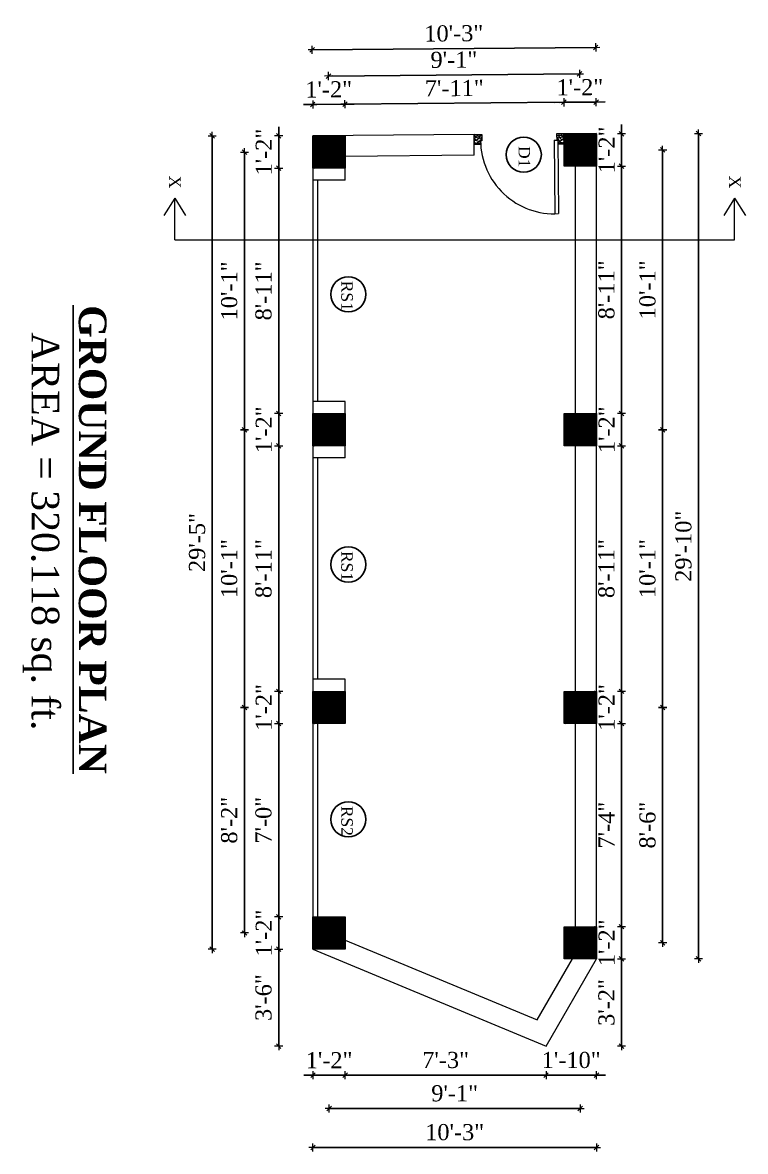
# Model space of a CAD drawing. Header units: inches. Extents: x 20273 to 45441, y -4696 to -1121.
# Drawn here: x 33703.5 to 34017.2, y -3832.4 to -3342.6 of the extents above; entities that cross this region are included whole.
import ezdxf

# ---------------------------------------------------------------- set-up
doc = ezdxf.new("R2010")
doc.units = ezdxf.units.IN
doc.header["$LTSCALE"] = 5
doc.header["$MEASUREMENT"] = 0
for name, color, linetype, lineweight in [('A-WALL', 7, 'Continuous', 9), ('Dimension', 7, 'Continuous', 18), ('DOOR', 62, 'Continuous', 0)]:
    doc.layers.add(name, color=color, linetype=linetype, lineweight=lineweight)
doc.layers.add('dim line', color=7, linetype='Continuous', lineweight=15, true_color=0xfab2b2)
doc.layers.add('TEXT', color=6, linetype='Continuous')
doc.layers.add('WALL', color=7, linetype='Continuous')
doc.styles.add('ordinary', font='times.ttf')
doc.dimstyles.new('Copy of 96', dxfattribs={"dimtxt": 7, "dimasz": 4, "dimexe": 0.5, "dimexo": 0.5, "dimgap": 3, "dimtad": 1, "dimdec": 1, "dimzin": 11, "dimdsep": 46, "dimlunit": 4, "dimtxsty": 'ordinary', "dimblk": 'OBLIQUE', "dimcen": 0.09, "dimse1": 1, "dimse2": 1, "dimclrt": 6, "dimazin": 0, "dimtfac": 1, "dimtdec": 1, "dimtix": 1, "dimtmove": 2, "dimatfit": 3, "dimldrblk": 'leader', "dimfxl": 0.5, "dimfxlon": 1, "dimtolj": 1, "dimtzin": 0, "dimarcsym": 0})
pattern_1 = [(315, (37617.17005, 22728.64998), (0.08838834765, 0.08838834765), [])]

# ---------------------------------------------------------------- blocks, each defined once
blk = doc.blocks.new('A$C27B36B59')
at = {"layer": 'DOOR'}
for p, q in [((0, 4), (0, 0)), ((2.5, 4), (0, 4)), ((0, 0), (3, 0)), ((2.5, 2.5), (2.5, 4)), ((3, 2.5), (2.5, 2.5)), ((3, 0), (3, 2.5))]:
    blk.add_line(p, q, dxfattribs=at)
for centre, radius, start, end in [((-1.4, -0.54), 4.75, 22.1411, 72.838), ((1.34, 2.09), 1.64, 45.138, 144.8948), ((2.21, 0.3), 2.49, 83.3149, 152.658), ((0.13, 0.37), 2.05, 349.4875, 93.6805), ((1.96, -0.47), 2.01, 58.7447, 166.495), ((-0.06, 0.32), 1.13, 343.542, 86.947), ((2.08, -0.4), 1.17, 38.2816, 160.1519)]:
    blk.add_arc(centre, radius, start, end, dxfattribs=at)
blk = doc.blocks.new('D2')
at = {"layer": 'DOOR'}
for p, q in [((74473.95, 24047.59), (74473.95, 24018.09)), ((74473.95, 24047.59), (74475.45, 24047.59)), ((74475.45, 24047.59), (74475.45, 24018.13))]:
    blk.add_line(p, q, dxfattribs=at)
blk.add_arc((74473.95, 24047.59), 29.5, 180, 272.9146, dxfattribs=at)
at = {"layer": 'DOOR', "xscale": -1, "rotation": 180}
blk.add_blockref('A$C27B36B59', (74441.95, 24050.09), dxfattribs=at)
at = {"layer": 'DOOR', "rotation": 180}
blk.add_blockref('A$C27B36B59', (74477.95, 24050.09), dxfattribs=at)
blk = doc.blocks.new('oblique')
at = {"color": 0, "lineweight": -2}
blk.add_line((0.25, 0.25), (-0.25, -0.25), dxfattribs=at)
at = {"layer": 'dim line', "lineweight": 9}
for p, q in [((-0.4375, 0), (0.4375, 0)), ((0, 0.4375), (0, -0.4375))]:
    blk.add_line(p, q, dxfattribs=at)
blk = doc.blocks.new('*D215')
at = {"layer": 'A-WALL', "color": 0, "lineweight": -2, "ltscale": 50, "transparency": 16777216}
for p, q in [((33814.69, -3391.74), (33814.69, -3387.74)), ((33814.69, -3391.74), (33814.69, -3405.74)), ((33814.69, -3405.74), (33814.69, -3409.74))]:
    blk.add_line(p, q, dxfattribs=at)
at = {"layer": 'Defpoints', "color": 0, "ltscale": 50, "transparency": 16777216}
for p in [(33829.57, -3391.74), (33814.69, -3405.74), (33829.57, -3405.74)]:
    blk.add_point(p, dxfattribs=at)
at = {"layer": 'A-WALL', "color": 0, "lineweight": -2, "ltscale": 50, "transparency": 16777216, "xscale": 4, "yscale": 4, "zscale": 4}
for p, rotation in [((33814.69, -3391.74), 270), ((33814.69, -3405.74), 90)]:
    blk.add_blockref('oblique', p, dxfattribs=dict(at, rotation=rotation))
at = {"layer": 'A-WALL', "color": 6, "ltscale": 50, "transparency": 16777216, "insert": (33808.19, -3398.74), "char_height": 7, "attachment_point": 5, "rotation": 90, "style": 'ordinary'}
blk.add_mtext('\\A1;1\'-2"', dxfattribs=at)
blk = doc.blocks.new('_OBLIQUE')
at = {"color": 0, "linetype": 'ByBlock'}
blk.add_line((-0.5, -0.5), (0.5, 0.5), dxfattribs=at)
blk = doc.blocks.new('leader')
at = {"layer": 'Dimension'}
for p, q in [((0, -4.33), (0, 4.33)), ((-4.42, 0), (4.42, 0))]:
    blk.add_line(p, q, dxfattribs=at)
blk = doc.blocks.new('*D216')
at = {"layer": 'A-WALL', "color": 0, "lineweight": -2, "ltscale": 5, "transparency": 16777216}
blk.add_line((33814.69, -3405.74), (33814.69, -3512.24), dxfattribs=at)
at = {"layer": 'Defpoints', "color": 0, "ltscale": 5, "transparency": 16777216}
for p in [(33829.57, -3405.74), (33814.69, -3512.24), (33829.57, -3512.24)]:
    blk.add_point(p, dxfattribs=at)
at = {"layer": 'A-WALL', "color": 0, "lineweight": -2, "ltscale": 5, "transparency": 16777216, "xscale": 4, "yscale": 4, "zscale": 4}
for p, rotation in [((33814.69, -3405.74), 90), ((33814.69, -3512.24), 270)]:
    blk.add_blockref('oblique', p, dxfattribs=dict(at, rotation=rotation))
at = {"layer": 'A-WALL', "color": 6, "ltscale": 5, "transparency": 16777216, "insert": (33808.13, -3458.99), "char_height": 7, "attachment_point": 5, "rotation": 90, "style": 'ordinary'}
blk.add_mtext('\\A1;8\'-11"', dxfattribs=at)
blk = doc.blocks.new('*D217')
at = {"layer": 'A-WALL', "color": 0, "lineweight": -2, "ltscale": 5, "transparency": 16777216}
for p, q in [((33814.69, -3512.24), (33814.69, -3508.24)), ((33814.69, -3512.24), (33814.69, -3526.24)), ((33814.69, -3526.24), (33814.69, -3530.24))]:
    blk.add_line(p, q, dxfattribs=at)
at = {"layer": 'Defpoints', "color": 0, "ltscale": 5, "transparency": 16777216}
for p in [(33829.57, -3512.24), (33814.69, -3526.24), (33829.57, -3526.24)]:
    blk.add_point(p, dxfattribs=at)
at = {"layer": 'A-WALL', "color": 0, "lineweight": -2, "ltscale": 5, "transparency": 16777216, "xscale": 4, "yscale": 4, "zscale": 4}
for p, rotation in [((33814.69, -3512.24), 270), ((33814.69, -3526.24), 90)]:
    blk.add_blockref('oblique', p, dxfattribs=dict(at, rotation=rotation))
at = {"layer": 'A-WALL', "color": 6, "ltscale": 5, "transparency": 16777216, "insert": (33808.19, -3519.24), "char_height": 7, "attachment_point": 5, "rotation": 90, "style": 'ordinary'}
blk.add_mtext('\\A1;1\'-2"', dxfattribs=at)
blk = doc.blocks.new('*D218')
at = {"layer": 'A-WALL', "color": 0, "lineweight": -2, "ltscale": 5, "transparency": 16777216}
blk.add_line((33814.69, -3526.24), (33814.69, -3632.74), dxfattribs=at)
at = {"layer": 'Defpoints', "color": 0, "ltscale": 5, "transparency": 16777216}
for p in [(33829.57, -3526.24), (33814.69, -3632.74), (33829.57, -3632.74)]:
    blk.add_point(p, dxfattribs=at)
at = {"layer": 'A-WALL', "color": 0, "lineweight": -2, "ltscale": 5, "transparency": 16777216, "xscale": 4, "yscale": 4, "zscale": 4}
for p, rotation in [((33814.69, -3526.24), 90), ((33814.69, -3632.74), 270)]:
    blk.add_blockref('oblique', p, dxfattribs=dict(at, rotation=rotation))
at = {"layer": 'A-WALL', "color": 6, "ltscale": 5, "transparency": 16777216, "insert": (33808.13, -3579.49), "char_height": 7, "attachment_point": 5, "rotation": 90, "style": 'ordinary'}
blk.add_mtext('\\A1;8\'-11"', dxfattribs=at)
blk = doc.blocks.new('*D219')
at = {"layer": 'A-WALL', "color": 0, "lineweight": -2, "ltscale": 5, "transparency": 16777216}
for p, q in [((33814.69, -3632.74), (33814.69, -3628.74)), ((33814.69, -3632.74), (33814.69, -3646.74)), ((33814.69, -3646.74), (33814.69, -3650.74))]:
    blk.add_line(p, q, dxfattribs=at)
at = {"layer": 'Defpoints', "color": 0, "ltscale": 5, "transparency": 16777216}
for p in [(33829.57, -3632.74), (33814.69, -3646.74), (33829.57, -3646.74)]:
    blk.add_point(p, dxfattribs=at)
at = {"layer": 'A-WALL', "color": 0, "lineweight": -2, "ltscale": 5, "transparency": 16777216, "xscale": 4, "yscale": 4, "zscale": 4}
for p, rotation in [((33814.69, -3632.74), 270), ((33814.69, -3646.74), 90)]:
    blk.add_blockref('oblique', p, dxfattribs=dict(at, rotation=rotation))
at = {"layer": 'A-WALL', "color": 6, "ltscale": 5, "transparency": 16777216, "insert": (33808.19, -3639.74), "char_height": 7, "attachment_point": 5, "rotation": 90, "style": 'ordinary'}
blk.add_mtext('\\A1;1\'-2"', dxfattribs=at)
blk = doc.blocks.new('*D220')
at = {"layer": 'A-WALL', "color": 0, "lineweight": -2, "ltscale": 5, "transparency": 16777216}
blk.add_line((33814.69, -3646.74), (33814.69, -3730.6), dxfattribs=at)
at = {"layer": 'Defpoints', "color": 0, "ltscale": 5, "transparency": 16777216}
for p in [(33829.57, -3646.74), (33814.69, -3730.6), (33829.57, -3730.6)]:
    blk.add_point(p, dxfattribs=at)
at = {"layer": 'A-WALL', "color": 0, "lineweight": -2, "ltscale": 5, "transparency": 16777216, "xscale": 4, "yscale": 4, "zscale": 4}
for p, rotation in [((33814.69, -3646.74), 90), ((33814.69, -3730.6), 270)]:
    blk.add_blockref('oblique', p, dxfattribs=dict(at, rotation=rotation))
at = {"layer": 'A-WALL', "color": 6, "ltscale": 5, "transparency": 16777216, "insert": (33808.12, -3688.67), "char_height": 7, "attachment_point": 5, "rotation": 90, "style": 'ordinary'}
blk.add_mtext('\\A1;7\'-0"', dxfattribs=at)
blk = doc.blocks.new('*D221')
at = {"layer": 'A-WALL', "color": 0, "lineweight": -2, "ltscale": 5, "transparency": 16777216}
for p, q in [((33814.69, -3730.6), (33814.69, -3726.6)), ((33814.69, -3730.6), (33814.69, -3744.6)), ((33814.69, -3744.6), (33814.69, -3748.6))]:
    blk.add_line(p, q, dxfattribs=at)
at = {"layer": 'Defpoints', "color": 0, "ltscale": 5, "transparency": 16777216}
for p in [(33829.57, -3730.6), (33814.69, -3744.6), (33829.57, -3744.6)]:
    blk.add_point(p, dxfattribs=at)
at = {"layer": 'A-WALL', "color": 0, "lineweight": -2, "ltscale": 5, "transparency": 16777216, "xscale": 4, "yscale": 4, "zscale": 4}
for p, rotation in [((33814.69, -3730.6), 270), ((33814.69, -3744.6), 90)]:
    blk.add_blockref('oblique', p, dxfattribs=dict(at, rotation=rotation))
at = {"layer": 'A-WALL', "color": 6, "ltscale": 5, "transparency": 16777216, "insert": (33808.19, -3737.6), "char_height": 7, "attachment_point": 5, "rotation": 90, "style": 'ordinary'}
blk.add_mtext('\\A1;1\'-2"', dxfattribs=at)
blk = doc.blocks.new('*D222')
at = {"layer": 'A-WALL', "color": 0, "lineweight": -2, "ltscale": 5, "transparency": 16777216}
blk.add_line((33799.8, -3398.74), (33799.8, -3519.24), dxfattribs=at)
at = {"layer": 'Defpoints', "color": 0, "ltscale": 5, "transparency": 16777216}
for p in [(33836.57, -3398.74), (33799.8, -3519.24), (33836.57, -3519.24)]:
    blk.add_point(p, dxfattribs=at)
at = {"layer": 'A-WALL', "color": 0, "lineweight": -2, "ltscale": 5, "transparency": 16777216, "xscale": 4, "yscale": 4, "zscale": 4}
for p, rotation in [((33799.8, -3398.74), 90), ((33799.8, -3519.24), 270)]:
    blk.add_blockref('oblique', p, dxfattribs=dict(at, rotation=rotation))
at = {"layer": 'A-WALL', "color": 6, "ltscale": 5, "transparency": 16777216, "insert": (33793.24, -3458.99), "char_height": 7, "attachment_point": 5, "rotation": 90, "style": 'ordinary'}
blk.add_mtext('\\A1;10\'-1"', dxfattribs=at)
blk = doc.blocks.new('*D223')
at = {"layer": 'A-WALL', "color": 0, "lineweight": -2, "ltscale": 5, "transparency": 16777216}
blk.add_line((33799.8, -3519.24), (33799.8, -3639.74), dxfattribs=at)
at = {"layer": 'Defpoints', "color": 0, "ltscale": 5, "transparency": 16777216}
for p in [(33836.57, -3519.24), (33799.8, -3639.74), (33836.57, -3639.74)]:
    blk.add_point(p, dxfattribs=at)
at = {"layer": 'A-WALL', "color": 0, "lineweight": -2, "ltscale": 5, "transparency": 16777216, "xscale": 4, "yscale": 4, "zscale": 4}
for p, rotation in [((33799.8, -3519.24), 90), ((33799.8, -3639.74), 270)]:
    blk.add_blockref('oblique', p, dxfattribs=dict(at, rotation=rotation))
at = {"layer": 'A-WALL', "color": 6, "ltscale": 5, "transparency": 16777216, "insert": (33793.24, -3579.49), "char_height": 7, "attachment_point": 5, "rotation": 90, "style": 'ordinary'}
blk.add_mtext('\\A1;10\'-1"', dxfattribs=at)
blk = doc.blocks.new('*D224')
at = {"layer": 'A-WALL', "color": 0, "lineweight": -2, "ltscale": 5, "transparency": 16777216}
blk.add_line((33799.8, -3639.74), (33799.8, -3737.6), dxfattribs=at)
at = {"layer": 'Defpoints', "color": 0, "ltscale": 5, "transparency": 16777216}
for p in [(33836.57, -3639.74), (33799.8, -3737.6), (33836.57, -3737.6)]:
    blk.add_point(p, dxfattribs=at)
at = {"layer": 'A-WALL', "color": 0, "lineweight": -2, "ltscale": 5, "transparency": 16777216, "xscale": 4, "yscale": 4, "zscale": 4}
for p, rotation in [((33799.8, -3639.74), 90), ((33799.8, -3737.6), 270)]:
    blk.add_blockref('oblique', p, dxfattribs=dict(at, rotation=rotation))
at = {"layer": 'A-WALL', "color": 6, "ltscale": 5, "transparency": 16777216, "insert": (33793.24, -3688.67), "char_height": 7, "attachment_point": 5, "rotation": 90, "style": 'ordinary'}
blk.add_mtext('\\A1;8\'-2"', dxfattribs=at)
blk = doc.blocks.new('*D209')
at = {"layer": 'A-WALL', "color": 0, "lineweight": -2, "ltscale": 5, "transparency": 16777216}
blk.add_line((33785.86, -3391.74), (33785.86, -3744.6), dxfattribs=at)
at = {"layer": 'Defpoints', "color": 0, "ltscale": 5, "transparency": 16777216}
for p in [(33829.57, -3391.74), (33785.86, -3744.6), (33829.57, -3744.6)]:
    blk.add_point(p, dxfattribs=at)
at = {"layer": 'A-WALL', "color": 0, "lineweight": -2, "ltscale": 5, "transparency": 16777216, "xscale": 4, "yscale": 4, "zscale": 4}
for p, rotation in [((33785.86, -3391.74), 90), ((33785.86, -3744.6), 270)]:
    blk.add_blockref('oblique', p, dxfattribs=dict(at, rotation=rotation))
at = {"layer": 'A-WALL', "color": 6, "ltscale": 5, "transparency": 16777216, "insert": (33779.29, -3568.17), "char_height": 7, "attachment_point": 5, "rotation": 90, "style": 'ordinary'}
blk.add_mtext('\\A1;29\'-5"', dxfattribs=at)
blk = doc.blocks.new('*D210')
at = {"layer": 'A-WALL', "color": 0, "lineweight": -2, "ltscale": 50, "transparency": 16777216}
blk.add_line((33829.25, -3354.34), (33952.24, -3353.3), dxfattribs=at)
at = {"layer": 'Defpoints', "color": 0, "ltscale": 50, "transparency": 16777216}
for p in [(33952.24, -3353.3), (33829.57, -3391.74), (33952.56, -3390.7)]:
    blk.add_point(p, dxfattribs=at)
at = {"layer": 'A-WALL', "color": 0, "lineweight": -2, "ltscale": 50, "transparency": 16777216, "xscale": 4, "yscale": 4, "zscale": 4}
for p, rotation in [((33829.25, -3354.34), 180.4857626912944), ((33952.24, -3353.3), 0.4857626912944055)]:
    blk.add_blockref('oblique', p, dxfattribs=dict(at, rotation=rotation))
at = {"layer": 'A-WALL', "color": 6, "ltscale": 50, "transparency": 16777216, "insert": (33890.69, -3347.26), "char_height": 7, "attachment_point": 5, "rotation": 0.4858, "style": 'ordinary'}
blk.add_mtext('\\A1;10\'-3"', dxfattribs=at)
blk = doc.blocks.new('*D225')
at = {"layer": 'A-WALL', "color": 0, "lineweight": -2, "ltscale": 5, "transparency": 16777216}
blk.add_line((33843.45, -3377.96), (33938.44, -3377.15), dxfattribs=at)
at = {"layer": 'Defpoints', "color": 0, "ltscale": 5, "transparency": 16777216}
for p in [(33938.44, -3377.15), (33843.57, -3391.62), (33938.56, -3390.81)]:
    blk.add_point(p, dxfattribs=at)
at = {"layer": 'A-WALL', "color": 0, "lineweight": -2, "ltscale": 5, "transparency": 16777216, "xscale": 4, "yscale": 4, "zscale": 4}
for p, rotation in [((33843.45, -3377.96), 180.4857626911819), ((33938.44, -3377.15), 0.4857626911819156)]:
    blk.add_blockref('oblique', p, dxfattribs=dict(at, rotation=rotation))
at = {"layer": 'A-WALL', "color": 6, "ltscale": 5, "transparency": 16777216, "insert": (33890.89, -3370.99), "char_height": 7, "attachment_point": 5, "rotation": 0.4858, "style": 'ordinary'}
blk.add_mtext('\\A1;7\'-11"', dxfattribs=at)
blk = doc.blocks.new('*D211')
at = {"layer": 'A-WALL', "color": 0, "lineweight": -2, "ltscale": 5, "transparency": 16777216}
blk.add_line((33836.29, -3365.74), (33945.28, -3364.82), dxfattribs=at)
at = {"layer": 'Defpoints', "color": 0, "ltscale": 5, "transparency": 16777216}
for p in [(33945.28, -3364.82), (33836.57, -3398.74), (33945.56, -3397.81)]:
    blk.add_point(p, dxfattribs=at)
at = {"layer": 'A-WALL', "color": 0, "lineweight": -2, "ltscale": 5, "transparency": 16777216, "xscale": 4, "yscale": 4, "zscale": 4}
for p, rotation in [((33836.29, -3365.74), 180.4857626911819), ((33945.28, -3364.82), 0.4857626911819156)]:
    blk.add_blockref('oblique', p, dxfattribs=dict(at, rotation=rotation))
at = {"layer": 'A-WALL', "color": 6, "ltscale": 5, "transparency": 16777216, "insert": (33890.73, -3358.71), "char_height": 7, "attachment_point": 5, "rotation": 0.4858, "style": 'ordinary'}
blk.add_mtext('\\A1;9\'-1"', dxfattribs=at)
blk = doc.blocks.new('*D226')
at = {"layer": 'A-WALL', "color": 0, "lineweight": -2, "ltscale": 5, "transparency": 16777216}
for p, q in [((33938.44, -3377.15), (33934.44, -3377.19)), ((33938.44, -3377.15), (33952.44, -3377.03)), ((33952.44, -3377.03), (33956.44, -3377))]:
    blk.add_line(p, q, dxfattribs=at)
at = {"layer": 'Defpoints', "color": 0, "ltscale": 5, "transparency": 16777216}
for p in [(33952.44, -3377.03), (33938.56, -3390.81), (33952.56, -3390.7)]:
    blk.add_point(p, dxfattribs=at)
at = {"layer": 'A-WALL', "color": 0, "lineweight": -2, "ltscale": 5, "transparency": 16777216, "xscale": 4, "yscale": 4, "zscale": 4}
for p, rotation in [((33938.44, -3377.15), 0.4857626911819501), ((33952.44, -3377.03), 180.4857626911819)]:
    blk.add_blockref('oblique', p, dxfattribs=dict(at, rotation=rotation))
at = {"layer": 'A-WALL', "color": 6, "ltscale": 5, "transparency": 16777216, "insert": (33945.39, -3370.59), "char_height": 7, "attachment_point": 5, "rotation": 0.4858, "style": 'ordinary'}
blk.add_mtext('\\A1;1\'-2"', dxfattribs=at)
blk = doc.blocks.new('*D227')
at = {"layer": 'A-WALL', "color": 0, "lineweight": -2, "ltscale": 5, "transparency": 16777216}
for p, q in [((33829.45, -3378.08), (33825.45, -3378.11)), ((33843.45, -3377.96), (33829.45, -3378.08)), ((33843.45, -3377.96), (33847.45, -3377.92))]:
    blk.add_line(p, q, dxfattribs=at)
at = {"layer": 'Defpoints', "color": 0, "ltscale": 5, "transparency": 16777216}
for p in [(33829.45, -3378.08), (33829.57, -3391.74), (33843.57, -3391.62)]:
    blk.add_point(p, dxfattribs=at)
at = {"layer": 'A-WALL', "color": 0, "lineweight": -2, "ltscale": 5, "transparency": 16777216, "xscale": 4, "yscale": 4, "zscale": 4}
for p, rotation in [((33829.45, -3378.08), 0.4857626911819156), ((33843.45, -3377.96), 180.4857626911819)]:
    blk.add_blockref('oblique', p, dxfattribs=dict(at, rotation=rotation))
at = {"layer": 'A-WALL', "color": 6, "ltscale": 5, "transparency": 16777216, "insert": (33836.4, -3371.52), "char_height": 7, "attachment_point": 5, "rotation": 0.4858, "style": 'ordinary'}
blk.add_mtext('\\A1;1\'-2"', dxfattribs=at)
blk = doc.blocks.new('*D228')
at = {"layer": 'A-WALL', "color": 0, "lineweight": -2, "ltscale": 5, "transparency": 16777216}
for p, q in [((33963.5, -3390.81), (33963.5, -3386.81)), ((33963.5, -3390.81), (33963.5, -3404.81)), ((33963.5, -3404.81), (33963.5, -3408.81))]:
    blk.add_line(p, q, dxfattribs=at)
at = {"layer": 'Defpoints', "color": 0, "ltscale": 5, "transparency": 16777216}
for p in [(33952.56, -3390.81), (33952.56, -3404.81), (33963.5, -3404.81)]:
    blk.add_point(p, dxfattribs=at)
at = {"layer": 'A-WALL', "color": 0, "lineweight": -2, "ltscale": 5, "transparency": 16777216, "xscale": 4, "yscale": 4, "zscale": 4}
for p, rotation in [((33963.5, -3390.81), 270), ((33963.5, -3404.81), 90)]:
    blk.add_blockref('oblique', p, dxfattribs=dict(at, rotation=rotation))
at = {"layer": 'A-WALL', "color": 6, "ltscale": 5, "transparency": 16777216, "insert": (33957, -3397.81), "char_height": 7, "attachment_point": 5, "rotation": 90, "style": 'ordinary'}
blk.add_mtext('\\A1;1\'-2"', dxfattribs=at)
blk = doc.blocks.new('*D229')
at = {"layer": 'A-WALL', "color": 0, "lineweight": -2, "ltscale": 5, "transparency": 16777216}
blk.add_line((33963.5, -3404.81), (33963.5, -3512.24), dxfattribs=at)
at = {"layer": 'Defpoints', "color": 0, "ltscale": 5, "transparency": 16777216}
for p in [(33952.56, -3404.81), (33952.56, -3512.24), (33963.5, -3512.24)]:
    blk.add_point(p, dxfattribs=at)
at = {"layer": 'A-WALL', "color": 0, "lineweight": -2, "ltscale": 5, "transparency": 16777216, "xscale": 4, "yscale": 4, "zscale": 4}
for p, rotation in [((33963.5, -3404.81), 90), ((33963.5, -3512.24), 270)]:
    blk.add_blockref('oblique', p, dxfattribs=dict(at, rotation=rotation))
at = {"layer": 'A-WALL', "color": 6, "ltscale": 5, "transparency": 16777216, "insert": (33956.94, -3458.53), "char_height": 7, "attachment_point": 5, "rotation": 90, "style": 'ordinary'}
blk.add_mtext('\\A1;8\'-11"', dxfattribs=at)
blk = doc.blocks.new('*D230')
at = {"layer": 'A-WALL', "color": 0, "lineweight": -2, "ltscale": 5, "transparency": 16777216}
for p, q in [((33963.5, -3512.24), (33963.5, -3508.24)), ((33963.5, -3512.24), (33963.5, -3526.24)), ((33963.5, -3526.24), (33963.5, -3530.24))]:
    blk.add_line(p, q, dxfattribs=at)
at = {"layer": 'Defpoints', "color": 0, "ltscale": 5, "transparency": 16777216}
for p in [(33952.56, -3512.24), (33952.56, -3526.24), (33963.5, -3526.24)]:
    blk.add_point(p, dxfattribs=at)
at = {"layer": 'A-WALL', "color": 0, "lineweight": -2, "ltscale": 5, "transparency": 16777216, "xscale": 4, "yscale": 4, "zscale": 4}
for p, rotation in [((33963.5, -3512.24), 270), ((33963.5, -3526.24), 90)]:
    blk.add_blockref('oblique', p, dxfattribs=dict(at, rotation=rotation))
at = {"layer": 'A-WALL', "color": 6, "ltscale": 5, "transparency": 16777216, "insert": (33957, -3519.24), "char_height": 7, "attachment_point": 5, "rotation": 90, "style": 'ordinary'}
blk.add_mtext('\\A1;1\'-2"', dxfattribs=at)
blk = doc.blocks.new('*D231')
at = {"layer": 'A-WALL', "color": 0, "lineweight": -2, "ltscale": 5, "transparency": 16777216}
blk.add_line((33963.5, -3526.24), (33963.5, -3632.74), dxfattribs=at)
at = {"layer": 'Defpoints', "color": 0, "ltscale": 5, "transparency": 16777216}
for p in [(33952.56, -3526.24), (33952.56, -3632.74), (33963.5, -3632.74)]:
    blk.add_point(p, dxfattribs=at)
at = {"layer": 'A-WALL', "color": 0, "lineweight": -2, "ltscale": 5, "transparency": 16777216, "xscale": 4, "yscale": 4, "zscale": 4}
for p, rotation in [((33963.5, -3526.24), 90), ((33963.5, -3632.74), 270)]:
    blk.add_blockref('oblique', p, dxfattribs=dict(at, rotation=rotation))
at = {"layer": 'A-WALL', "color": 6, "ltscale": 5, "transparency": 16777216, "insert": (33956.94, -3579.49), "char_height": 7, "attachment_point": 5, "rotation": 90, "style": 'ordinary'}
blk.add_mtext('\\A1;8\'-11"', dxfattribs=at)
blk = doc.blocks.new('*D232')
at = {"layer": 'A-WALL', "color": 0, "lineweight": -2, "ltscale": 5, "transparency": 16777216}
for p, q in [((33963.5, -3632.74), (33963.5, -3628.74)), ((33963.5, -3632.74), (33963.5, -3646.74)), ((33963.5, -3646.74), (33963.5, -3650.74))]:
    blk.add_line(p, q, dxfattribs=at)
at = {"layer": 'Defpoints', "color": 0, "ltscale": 5, "transparency": 16777216}
for p in [(33952.56, -3632.74), (33952.56, -3646.74), (33963.5, -3646.74)]:
    blk.add_point(p, dxfattribs=at)
at = {"layer": 'A-WALL', "color": 0, "lineweight": -2, "ltscale": 5, "transparency": 16777216, "xscale": 4, "yscale": 4, "zscale": 4}
for p, rotation in [((33963.5, -3632.74), 270), ((33963.5, -3646.74), 90)]:
    blk.add_blockref('oblique', p, dxfattribs=dict(at, rotation=rotation))
at = {"layer": 'A-WALL', "color": 6, "ltscale": 5, "transparency": 16777216, "insert": (33957, -3639.74), "char_height": 7, "attachment_point": 5, "rotation": 90, "style": 'ordinary'}
blk.add_mtext('\\A1;1\'-2"', dxfattribs=at)
blk = doc.blocks.new('*D233')
at = {"layer": 'A-WALL', "color": 0, "lineweight": -2, "ltscale": 5, "transparency": 16777216}
blk.add_line((33963.5, -3646.74), (33963.5, -3734.86), dxfattribs=at)
at = {"layer": 'Defpoints', "color": 0, "ltscale": 5, "transparency": 16777216}
for p in [(33952.56, -3646.74), (33952.56, -3734.86), (33963.5, -3734.86)]:
    blk.add_point(p, dxfattribs=at)
at = {"layer": 'A-WALL', "color": 0, "lineweight": -2, "ltscale": 5, "transparency": 16777216, "xscale": 4, "yscale": 4, "zscale": 4}
for p, rotation in [((33963.5, -3646.74), 90), ((33963.5, -3734.86), 270)]:
    blk.add_blockref('oblique', p, dxfattribs=dict(at, rotation=rotation))
at = {"layer": 'A-WALL', "color": 6, "ltscale": 5, "transparency": 16777216, "insert": (33956.93, -3690.8), "char_height": 7, "attachment_point": 5, "rotation": 90, "style": 'ordinary'}
blk.add_mtext('\\A1;7\'-4"', dxfattribs=at)
blk = doc.blocks.new('*D234')
at = {"layer": 'A-WALL', "color": 0, "lineweight": -2, "ltscale": 5, "transparency": 16777216}
for p, q in [((33963.5, -3734.86), (33963.5, -3730.86)), ((33963.5, -3734.86), (33963.5, -3748.86)), ((33963.5, -3748.86), (33963.5, -3752.86))]:
    blk.add_line(p, q, dxfattribs=at)
at = {"layer": 'Defpoints', "color": 0, "ltscale": 5, "transparency": 16777216}
for p in [(33952.56, -3734.86), (33952.56, -3748.86), (33963.5, -3748.86)]:
    blk.add_point(p, dxfattribs=at)
at = {"layer": 'A-WALL', "color": 0, "lineweight": -2, "ltscale": 5, "transparency": 16777216, "xscale": 4, "yscale": 4, "zscale": 4}
for p, rotation in [((33963.5, -3734.86), 270), ((33963.5, -3748.86), 90)]:
    blk.add_blockref('oblique', p, dxfattribs=dict(at, rotation=rotation))
at = {"layer": 'A-WALL', "color": 6, "ltscale": 5, "transparency": 16777216, "insert": (33957, -3741.86), "char_height": 7, "attachment_point": 5, "rotation": 90, "style": 'ordinary'}
blk.add_mtext('\\A1;1\'-2"', dxfattribs=at)
blk = doc.blocks.new('*D235')
at = {"layer": 'A-WALL', "color": 0, "lineweight": -2, "ltscale": 5, "transparency": 16777216}
blk.add_line((33963.5, -3748.86), (33963.5, -3786.68), dxfattribs=at)
at = {"layer": 'Defpoints', "color": 0, "ltscale": 5, "transparency": 16777216}
for p in [(33952.56, -3748.86), (33930.7, -3786.68), (33963.5, -3786.68)]:
    blk.add_point(p, dxfattribs=at)
at = {"layer": 'A-WALL', "color": 0, "lineweight": -2, "ltscale": 5, "transparency": 16777216, "xscale": 4, "yscale": 4, "zscale": 4}
for p, rotation in [((33963.5, -3748.86), 90), ((33963.5, -3786.68), 270)]:
    blk.add_blockref('oblique', p, dxfattribs=dict(at, rotation=rotation))
at = {"layer": 'A-WALL', "color": 6, "ltscale": 5, "transparency": 16777216, "insert": (33956.94, -3767.77), "char_height": 7, "attachment_point": 5, "rotation": 90, "style": 'ordinary'}
blk.add_mtext('\\A1;3\'-2"', dxfattribs=at)
blk = doc.blocks.new('*D236')
at = {"layer": 'A-WALL', "color": 0, "lineweight": -2, "ltscale": 5, "transparency": 16777216}
blk.add_line((33814.69, -3744.6), (33814.69, -3786.68), dxfattribs=at)
at = {"layer": 'Defpoints', "color": 0, "ltscale": 5, "transparency": 16777216}
for p in [(33829.57, -3744.6), (33814.69, -3786.68), (33930.7, -3786.68)]:
    blk.add_point(p, dxfattribs=at)
at = {"layer": 'A-WALL', "color": 0, "lineweight": -2, "ltscale": 5, "transparency": 16777216, "xscale": 4, "yscale": 4, "zscale": 4}
for p, rotation in [((33814.69, -3744.6), 90), ((33814.69, -3786.68), 270)]:
    blk.add_blockref('oblique', p, dxfattribs=dict(at, rotation=rotation))
at = {"layer": 'A-WALL', "color": 6, "ltscale": 5, "transparency": 16777216, "insert": (33808.13, -3765.64), "char_height": 7, "attachment_point": 5, "rotation": 90, "style": 'ordinary'}
blk.add_mtext('\\A1;3\'-6"', dxfattribs=at)
blk = doc.blocks.new('*D237')
at = {"layer": 'A-WALL', "color": 0, "lineweight": -2, "ltscale": 5, "transparency": 16777216}
blk.add_line((33981.32, -3397.81), (33981.32, -3519.24), dxfattribs=at)
at = {"layer": 'Defpoints', "color": 0, "ltscale": 5, "transparency": 16777216}
for p in [(33945.56, -3397.81), (33945.56, -3519.24), (33981.32, -3519.24)]:
    blk.add_point(p, dxfattribs=at)
at = {"layer": 'A-WALL', "color": 0, "lineweight": -2, "ltscale": 5, "transparency": 16777216, "xscale": 4, "yscale": 4, "zscale": 4}
for p, rotation in [((33981.32, -3397.81), 90), ((33981.32, -3519.24), 270)]:
    blk.add_blockref('oblique', p, dxfattribs=dict(at, rotation=rotation))
at = {"layer": 'A-WALL', "color": 6, "ltscale": 5, "transparency": 16777216, "insert": (33974.76, -3458.53), "char_height": 7, "attachment_point": 5, "rotation": 90, "style": 'ordinary'}
blk.add_mtext('\\A1;10\'-1"', dxfattribs=at)
blk = doc.blocks.new('*D238')
at = {"layer": 'A-WALL', "color": 0, "lineweight": -2, "ltscale": 5, "transparency": 16777216}
blk.add_line((33981.32, -3519.24), (33981.32, -3639.74), dxfattribs=at)
at = {"layer": 'Defpoints', "color": 0, "ltscale": 5, "transparency": 16777216}
for p in [(33945.56, -3519.24), (33945.56, -3639.74), (33981.32, -3639.74)]:
    blk.add_point(p, dxfattribs=at)
at = {"layer": 'A-WALL', "color": 0, "lineweight": -2, "ltscale": 5, "transparency": 16777216, "xscale": 4, "yscale": 4, "zscale": 4}
for p, rotation in [((33981.32, -3519.24), 90), ((33981.32, -3639.74), 270)]:
    blk.add_blockref('oblique', p, dxfattribs=dict(at, rotation=rotation))
at = {"layer": 'A-WALL', "color": 6, "ltscale": 5, "transparency": 16777216, "insert": (33974.76, -3579.49), "char_height": 7, "attachment_point": 5, "rotation": 90, "style": 'ordinary'}
blk.add_mtext('\\A1;10\'-1"', dxfattribs=at)
blk = doc.blocks.new('*D239')
at = {"layer": 'A-WALL', "color": 0, "lineweight": -2, "ltscale": 5, "transparency": 16777216}
blk.add_line((33981.32, -3639.74), (33981.32, -3741.86), dxfattribs=at)
at = {"layer": 'Defpoints', "color": 0, "ltscale": 5, "transparency": 16777216}
for p in [(33945.56, -3639.74), (33945.56, -3741.86), (33981.32, -3741.86)]:
    blk.add_point(p, dxfattribs=at)
at = {"layer": 'A-WALL', "color": 0, "lineweight": -2, "ltscale": 5, "transparency": 16777216, "xscale": 4, "yscale": 4, "zscale": 4}
for p, rotation in [((33981.32, -3639.74), 90), ((33981.32, -3741.86), 270)]:
    blk.add_blockref('oblique', p, dxfattribs=dict(at, rotation=rotation))
at = {"layer": 'A-WALL', "color": 6, "ltscale": 5, "transparency": 16777216, "insert": (33974.76, -3690.8), "char_height": 7, "attachment_point": 5, "rotation": 90, "style": 'ordinary'}
blk.add_mtext('\\A1;8\'-6"', dxfattribs=at)
blk = doc.blocks.new('*D212')
at = {"layer": 'A-WALL', "color": 0, "lineweight": -2, "ltscale": 5, "transparency": 16777216}
blk.add_line((33996.92, -3390.7), (33996.92, -3748.86), dxfattribs=at)
at = {"layer": 'Defpoints', "color": 0, "ltscale": 5, "transparency": 16777216}
for p in [(33952.56, -3390.7), (33952.56, -3748.86), (33996.92, -3748.86)]:
    blk.add_point(p, dxfattribs=at)
at = {"layer": 'A-WALL', "color": 0, "lineweight": -2, "ltscale": 5, "transparency": 16777216, "xscale": 4, "yscale": 4, "zscale": 4}
for p, rotation in [((33996.92, -3390.7), 90), ((33996.92, -3748.86), 270)]:
    blk.add_blockref('oblique', p, dxfattribs=dict(at, rotation=rotation))
at = {"layer": 'A-WALL', "color": 6, "ltscale": 5, "transparency": 16777216, "insert": (33990.35, -3569.78), "char_height": 7, "attachment_point": 5, "rotation": 90, "style": 'ordinary'}
blk.add_mtext('\\A1;29\'-10"', dxfattribs=at)
blk = doc.blocks.new('*D240')
at = {"layer": 'A-WALL', "color": 0, "lineweight": -2, "ltscale": 5, "transparency": 16777216}
for p, q in [((33829.57, -3799.31), (33825.57, -3799.31)), ((33829.57, -3799.31), (33843.57, -3799.31)), ((33843.57, -3799.31), (33847.57, -3799.31))]:
    blk.add_line(p, q, dxfattribs=at)
at = {"layer": 'Defpoints', "color": 0, "ltscale": 5, "transparency": 16777216}
for p in [(33829.57, -3744.6), (33843.57, -3744.6), (33843.57, -3799.31)]:
    blk.add_point(p, dxfattribs=at)
at = {"layer": 'A-WALL', "color": 0, "lineweight": -2, "ltscale": 5, "transparency": 16777216, "xscale": 4, "yscale": 4, "zscale": 4}
blk.add_blockref('oblique', (33829.57, -3799.31), dxfattribs=at)
at = {"layer": 'A-WALL', "color": 0, "lineweight": -2, "ltscale": 5, "transparency": 16777216, "xscale": 4, "yscale": 4, "zscale": 4, "rotation": 180}
blk.add_blockref('oblique', (33843.57, -3799.31), dxfattribs=at)
at = {"layer": 'A-WALL', "color": 6, "ltscale": 5, "transparency": 16777216, "insert": (33836.57, -3792.81), "char_height": 7, "attachment_point": 5, "style": 'ordinary'}
blk.add_mtext('\\A1;1\'-2"', dxfattribs=at)
blk = doc.blocks.new('*D241')
at = {"layer": 'A-WALL', "color": 0, "lineweight": -2, "ltscale": 5, "transparency": 16777216}
blk.add_line((33843.57, -3799.31), (33930.7, -3799.31), dxfattribs=at)
at = {"layer": 'Defpoints', "color": 0, "ltscale": 5, "transparency": 16777216}
for p in [(33843.57, -3744.6), (33930.7, -3786.68), (33930.7, -3799.31)]:
    blk.add_point(p, dxfattribs=at)
at = {"layer": 'A-WALL', "color": 0, "lineweight": -2, "ltscale": 5, "transparency": 16777216, "xscale": 4, "yscale": 4, "zscale": 4, "rotation": 180}
blk.add_blockref('oblique', (33843.57, -3799.31), dxfattribs=at)
at = {"layer": 'A-WALL', "color": 0, "lineweight": -2, "ltscale": 5, "transparency": 16777216, "xscale": 4, "yscale": 4, "zscale": 4}
blk.add_blockref('oblique', (33930.7, -3799.31), dxfattribs=at)
at = {"layer": 'A-WALL', "color": 6, "ltscale": 5, "transparency": 16777216, "insert": (33887.14, -3792.74), "char_height": 7, "attachment_point": 5, "style": 'ordinary'}
blk.add_mtext('\\A1;7\'-3"', dxfattribs=at)
blk = doc.blocks.new('*D242')
at = {"layer": 'A-WALL', "color": 0, "lineweight": -2, "ltscale": 5, "transparency": 16777216}
for p, q in [((33930.7, -3799.31), (33926.7, -3799.31)), ((33930.7, -3799.31), (33952.56, -3799.31)), ((33952.56, -3799.31), (33956.56, -3799.31))]:
    blk.add_line(p, q, dxfattribs=at)
at = {"layer": 'Defpoints', "color": 0, "ltscale": 5, "transparency": 16777216}
for p in [(33952.56, -3748.86), (33930.7, -3786.68), (33952.56, -3799.31)]:
    blk.add_point(p, dxfattribs=at)
at = {"layer": 'A-WALL', "color": 0, "lineweight": -2, "ltscale": 5, "transparency": 16777216, "xscale": 4, "yscale": 4, "zscale": 4}
blk.add_blockref('oblique', (33930.7, -3799.31), dxfattribs=at)
at = {"layer": 'A-WALL', "color": 0, "lineweight": -2, "ltscale": 5, "transparency": 16777216, "xscale": 4, "yscale": 4, "zscale": 4, "rotation": 180}
blk.add_blockref('oblique', (33952.56, -3799.31), dxfattribs=at)
at = {"layer": 'A-WALL', "color": 6, "ltscale": 5, "transparency": 16777216, "insert": (33941.63, -3792.75), "char_height": 7, "attachment_point": 5, "style": 'ordinary'}
blk.add_mtext('\\A1;1\'-10"', dxfattribs=at)
blk = doc.blocks.new('*D213')
at = {"layer": 'A-WALL', "color": 0, "lineweight": -2, "ltscale": 5, "transparency": 16777216}
blk.add_line((33836.57, -3813.78), (33945.56, -3813.78), dxfattribs=at)
at = {"layer": 'Defpoints', "color": 0, "ltscale": 5, "transparency": 16777216}
for p in [(33836.57, -3737.6), (33945.56, -3741.86), (33945.56, -3813.78)]:
    blk.add_point(p, dxfattribs=at)
at = {"layer": 'A-WALL', "color": 0, "lineweight": -2, "ltscale": 5, "transparency": 16777216, "xscale": 4, "yscale": 4, "zscale": 4, "rotation": 180}
blk.add_blockref('oblique', (33836.57, -3813.78), dxfattribs=at)
at = {"layer": 'A-WALL', "color": 0, "lineweight": -2, "ltscale": 5, "transparency": 16777216, "xscale": 4, "yscale": 4, "zscale": 4}
blk.add_blockref('oblique', (33945.56, -3813.78), dxfattribs=at)
at = {"layer": 'A-WALL', "color": 6, "ltscale": 5, "transparency": 16777216, "insert": (33891.06, -3807.2), "char_height": 7, "attachment_point": 5, "style": 'ordinary'}
blk.add_mtext('\\A1;9\'-1"', dxfattribs=at)
blk = doc.blocks.new('*D214')
at = {"layer": 'A-WALL', "color": 0, "lineweight": -2, "ltscale": 5, "transparency": 16777216}
blk.add_line((33829.57, -3830.63), (33952.56, -3830.63), dxfattribs=at)
at = {"layer": 'Defpoints', "color": 0, "ltscale": 5, "transparency": 16777216}
for p in [(33829.57, -3744.6), (33952.56, -3748.86), (33952.56, -3830.63)]:
    blk.add_point(p, dxfattribs=at)
at = {"layer": 'A-WALL', "color": 0, "lineweight": -2, "ltscale": 5, "transparency": 16777216, "xscale": 4, "yscale": 4, "zscale": 4, "rotation": 180}
blk.add_blockref('oblique', (33829.57, -3830.63), dxfattribs=at)
at = {"layer": 'A-WALL', "color": 0, "lineweight": -2, "ltscale": 5, "transparency": 16777216, "xscale": 4, "yscale": 4, "zscale": 4}
blk.add_blockref('oblique', (33952.56, -3830.63), dxfattribs=at)
at = {"layer": 'A-WALL', "color": 6, "ltscale": 5, "transparency": 16777216, "insert": (33891.06, -3824.07), "char_height": 7, "attachment_point": 5, "style": 'ordinary'}
blk.add_mtext('\\A1;10\'-3"', dxfattribs=at)

msp = doc.modelspace()

# ---------------------------------------------------------------- hatches: boundary and pattern name
at = {"layer": 'A-WALL', "ltscale": 5}
h = msp.add_hatch(dxfattribs=at)
h.set_pattern_fill('ANSI31', color=256, angle=270)
h.set_pattern_definition(pattern_1)
h.paths.add_polyline_path([(33829.57, -3391.74), (33829.57, -3405.74), (33843.57, -3405.74), (33843.57, -3391.74)])
h = msp.add_hatch(dxfattribs=at)
h.set_pattern_fill('ANSI31', color=256, angle=270)
h.set_pattern_definition(pattern_1)
h.paths.add_polyline_path([(33938.56, -3404.81), (33952.56, -3404.81), (33952.56, -3390.81), (33938.56, -3390.81)])
h = msp.add_hatch(dxfattribs=at)
h.set_pattern_fill('ANSI31', color=256, angle=270)
h.set_pattern_definition(pattern_1)
h.paths.add_polyline_path([(33829.57, -3512.24), (33829.57, -3526.24), (33843.57, -3526.24), (33843.57, -3512.24)])
h = msp.add_hatch(dxfattribs=at)
h.set_pattern_fill('ANSI31', color=256, angle=270)
h.set_pattern_definition(pattern_1)
h.paths.add_polyline_path([(33938.56, -3526.24), (33952.56, -3526.24), (33952.56, -3512.24), (33938.56, -3512.24)])
h = msp.add_hatch(dxfattribs=at)
h.set_pattern_fill('ANSI31', color=256, angle=270)
h.set_pattern_definition(pattern_1)
h.paths.add_polyline_path([(33829.57, -3632.74), (33829.57, -3646.74), (33843.57, -3646.74), (33843.57, -3632.74)])
h = msp.add_hatch(dxfattribs=at)
h.set_pattern_fill('ANSI31', color=256, angle=270)
h.set_pattern_definition(pattern_1)
h.paths.add_polyline_path([(33938.56, -3632.74), (33938.56, -3646.74), (33952.56, -3646.74), (33952.56, -3632.74)])
h = msp.add_hatch(dxfattribs=at)
h.set_pattern_fill('ANSI31', color=256, angle=270)
h.set_pattern_definition(pattern_1)
h.paths.add_polyline_path([(33843.57, -3744.6), (33843.57, -3730.6), (33829.57, -3730.6), (33829.57, -3744.6)])
h = msp.add_hatch(dxfattribs=at)
h.set_pattern_fill('ANSI31', color=256, angle=270)
h.set_pattern_definition(pattern_1)
h.paths.add_polyline_path([(33952.56, -3748.86), (33952.56, -3734.86), (33938.56, -3734.86), (33938.56, -3748.86)])

# ---------------------------------------------------------------- linework, layer by layer
for p, q in [((33899.56, -3400.15), (33899.56, -3391.15)), ((33899.56, -3400.15), (33843.57, -3400.62)), ((33843.57, -3410.99), (33843.57, -3405.74)), ((33943.56, -3512.24), (33943.56, -3404.81)), ((33843.57, -3410.99), (33829.57, -3410.99)), ((33831.57, -3410.99), (33831.57, -3506.99)), ((33769.57, -3418.79), (33764.89, -3426.22)), ((33769.57, -3436.79), (33769.57, -3418.79)), ((33769.57, -3418.79), (33774.25, -3426.22)), ((34012.56, -3418.79), (34007.88, -3426.22)), ((34012.56, -3436.79), (34012.56, -3418.79)), ((34012.56, -3418.79), (34017.24, -3426.22)), ((33769.57, -3436.79), (34012.56, -3436.79)), ((33843.57, -3506.99), (33829.57, -3506.99)), ((33843.57, -3512.24), (33843.57, -3506.99)), ((33843.57, -3531.49), (33843.57, -3526.24)), ((33943.56, -3632.74), (33943.56, -3526.24)), ((33843.57, -3531.49), (33829.57, -3531.49)), ((33831.57, -3531.49), (33831.57, -3627.49)), ((33843.57, -3627.49), (33829.57, -3627.49)), ((33843.57, -3632.74), (33843.57, -3627.49)), ((33831.57, -3646.74), (33831.57, -3730.6)), ((33943.56, -3734.86), (33943.56, -3646.74)), ((33843.57, -3740.68), (33926.87, -3775.33)), ((33926.87, -3775.33), (33942.16, -3748.86))]:
    msp.add_line(p, q, dxfattribs=at)
msp.add_lwpolyline([(33899.56, -3391.15), (33829.57, -3391.74), (33829.57, -3744.6), (33930.7, -3786.68), (33952.56, -3748.86), (33952.56, -3390.7), (33938.56, -3390.81)], dxfattribs=at)
for points in [[(33843.57, -3391.74), (33843.57, -3405.74), (33829.57, -3405.74), (33829.57, -3391.74)], [(33952.56, -3390.81), (33952.56, -3404.81), (33938.56, -3404.81), (33938.56, -3390.81)], [(33843.57, -3512.24), (33843.57, -3526.24), (33829.57, -3526.24), (33829.57, -3512.24)], [(33952.56, -3512.24), (33952.56, -3526.24), (33938.56, -3526.24), (33938.56, -3512.24)], [(33843.57, -3632.74), (33843.57, -3646.74), (33829.57, -3646.74), (33829.57, -3632.74)], [(33952.56, -3632.74), (33952.56, -3646.74), (33938.56, -3646.74), (33938.56, -3632.74)], [(33843.57, -3730.6), (33843.57, -3744.6), (33829.57, -3744.6), (33829.57, -3730.6)], [(33952.56, -3734.86), (33952.56, -3748.86), (33938.56, -3748.86), (33938.56, -3734.86)]]:
    msp.add_lwpolyline(points, close=True, dxfattribs=at)
at = {"layer": 'TEXT'}
for centre in [(33921.03, -3399.85), (33844.92, -3460.46), (33844.92, -3577.69), (33844.92, -3688.3)]:
    msp.add_circle(centre, 7.64, dxfattribs=at)

# ---------------------------------------------------------------- block references
at = {"layer": 'WALL', "color": 2, "linetype": 'ByBlock', "xscale": 1.083333333326322, "yscale": 1.083333333326322, "zscale": 1.083333333326322, "rotation": 0.4857626914850466}
msp.add_blockref('D2', (-46522.1, -30128.19), dxfattribs=at)

# ---------------------------------------------------------------- texts
at = {"layer": 'TEXT', "style": 'ordinary'}
for s, rotation, p in [('D1', 270, (33918.8, -3396.14)), ('X', 270, (33767.15, -3409.01)), ('X', 270, (34010.14, -3409.01)), ('RS1', 270.0004, (33841.86, -3454.61)), ('RS1', 270.0004, (33841.86, -3571.85)), ('RS2', 270.0004, (33841.86, -3682.46))]:
    msp.add_text(s, height=5, rotation=rotation, dxfattribs=at).set_placement(p)
at = {"layer": 'TEXT', "char_height": 12, "width": 219.8151, "attachment_point": 8, "rotation": 269.9996, "style": 'ordinary'}
for s, insert in [('{\\fTimes New Roman|b1|i0|c0|p18;\\LGROUND FLOOR PLAN}', (33727.78, -3566.87)), ('AREA = 320.118 sq. ft.', (33703.54, -3563.29))]:
    msp.add_mtext(s, dxfattribs=dict(at, insert=insert))

# ---------------------------------------------------------------- dimensions: what is measured, and where the dimension line sits
at = {"layer": 'A-WALL', "ltscale": 50}
dim = msp.add_aligned_dim(p1=(33829.57, -3391.74), p2=(33952.56, -3390.7), distance=37.4, dimstyle='Copy of 96', override={"dimdec": 0, "dimblk": 'oblique', "dimtdec": 0, "dimarcsym": 1}, dxfattribs=at)
dim.commit()
dim.dimension.update_dxf_attribs({"geometry": '*D210', "text_midpoint": (33890.69, -3347.26)})
at = {"layer": 'A-WALL', "ltscale": 5}
for base, p1, p2, angle, picture, middle in [((33945.28, -3364.82), (33836.57, -3398.74), (33945.56, -3397.81), 180.4858, '*D211', (33890.73, -3358.71)), ((33829.45, -3378.08), (33843.57, -3391.62), (33829.57, -3391.74), 180.4858, '*D227', (33836.4, -3371.52)), ((33938.44, -3377.15), (33843.57, -3391.62), (33938.56, -3390.81), 180.4858, '*D225', (33890.89, -3370.99)), ((33952.44, -3377.03), (33938.56, -3390.81), (33952.56, -3390.7), 180.4858, '*D226', (33945.39, -3370.59)), ((33963.5, -3404.81), (33952.56, -3390.81), (33952.56, -3404.81), 270, '*D228', (33957, -3397.81)), ((33996.92, -3748.86), (33952.56, -3390.7), (33952.56, -3748.86), 270, '*D212', (33990.35, -3569.78)), ((33785.86, -3744.6), (33829.57, -3391.74), (33829.57, -3744.6), 270, '*D209', (33779.29, -3568.17)), ((33799.79920929, -3519.23890342), (33836.56851084, -3398.73890342), (33836.56851084, -3519.23890342), 270, '*D222', (33793.23864693, -3458.98890342)), ((33981.32, -3519.24), (33945.56, -3397.81), (33945.56, -3519.24), 270, '*D237', (33974.76, -3458.53)), ((33814.6941812, -3512.23890342), (33829.56851084, -3405.73890342), (33829.56851084, -3512.23890342), 270, '*D216', (33808.13361884, -3458.98890342)), ((33963.5, -3512.24), (33952.56, -3404.81), (33952.56, -3512.24), 270, '*D229', (33956.94, -3458.53)), ((33814.69, -3526.24), (33829.57, -3512.24), (33829.57, -3526.24), 270, '*D217', (33808.19, -3519.24)), ((33963.5, -3526.24), (33952.56, -3512.24), (33952.56, -3526.24), 270, '*D230', (33957, -3519.24)), ((33799.79920929, -3639.73890342), (33836.56851084, -3519.23890342), (33836.56851084, -3639.73890342), 270, '*D223', (33793.23864693, -3579.48890342)), ((33981.32127384, -3639.73890342), (33945.55878097, -3519.23890342), (33945.55878097, -3639.73890342), 270, '*D238', (33974.76071147, -3579.48890342)), ((33814.6941812, -3632.73890342), (33829.56851084, -3526.23890342), (33829.56851084, -3632.73890342), 270, '*D218', (33808.13361884, -3579.48890342)), ((33963.49735605, -3632.73890342), (33952.55878097, -3526.23890342), (33952.55878097, -3632.73890342), 270, '*D231', (33956.93679369, -3579.48890342)), ((33814.69, -3646.74), (33829.57, -3632.74), (33829.57, -3646.74), 270, '*D219', (33808.19, -3639.74)), ((33963.5, -3646.74), (33952.56, -3632.74), (33952.56, -3646.74), 270, '*D232', (33957, -3639.74)), ((33799.8, -3737.6), (33836.57, -3639.74), (33836.57, -3737.6), 270, '*D224', (33793.24, -3688.67)), ((33981.32, -3741.86), (33945.56, -3639.74), (33945.56, -3741.86), 270, '*D239', (33974.76, -3690.8)), ((33814.69, -3730.6), (33829.57, -3646.74), (33829.57, -3730.6), 270, '*D220', (33808.12, -3688.67)), ((33963.5, -3734.86), (33952.56, -3646.74), (33952.56, -3734.86), 270, '*D233', (33956.93, -3690.8)), ((33814.69, -3744.6), (33829.57, -3730.6), (33829.57, -3744.6), 270, '*D221', (33808.19, -3737.6)), ((33963.5, -3748.86), (33952.56, -3734.86), (33952.56, -3748.86), 270, '*D234', (33957, -3741.86)), ((33814.69, -3786.68), (33829.57, -3744.6), (33930.7, -3786.68), 270, '*D236', (33808.13, -3765.64)), ((33963.5, -3786.68), (33952.56, -3748.86), (33930.7, -3786.68), 270, '*D235', (33956.94, -3767.77))]:
    dim = msp.add_linear_dim(base=base, p1=p1, p2=p2, angle=angle, dimstyle='Copy of 96', override={"dimdec": 0, "dimblk": 'oblique', "dimtdec": 0, "dimarcsym": 1}, dxfattribs=at)
    dim.commit()
    dim.dimension.update_dxf_attribs({"geometry": picture, "text_midpoint": middle})
at = {"layer": 'A-WALL', "ltscale": 50}
dim = msp.add_linear_dim(base=(33814.69, -3405.74), p1=(33829.57, -3391.74), p2=(33829.57, -3405.74), angle=270, dimstyle='Copy of 96', override={"dimdec": 0, "dimblk": 'oblique', "dimtdec": 0, "dimarcsym": 1}, dxfattribs=at)
dim.commit()
dim.dimension.update_dxf_attribs({"geometry": '*D215', "text_midpoint": (33808.19, -3398.74)})
at = {"layer": 'A-WALL', "ltscale": 5}
for base, p1, p2, picture, middle in [((33945.56, -3813.78), (33836.57, -3737.6), (33945.56, -3741.86), '*D213', (33891.06, -3807.2)), ((33843.57, -3799.31), (33829.57, -3744.6), (33843.57, -3744.6), '*D240', (33836.57, -3792.81)), ((33952.56, -3830.63), (33829.57, -3744.6), (33952.56, -3748.86), '*D214', (33891.06, -3824.07)), ((33930.7, -3799.31), (33843.57, -3744.6), (33930.7, -3786.68), '*D241', (33887.14, -3792.74)), ((33952.56, -3799.31), (33930.7, -3786.68), (33952.56, -3748.86), '*D242', (33941.63, -3792.75))]:
    dim = msp.add_linear_dim(base=base, p1=p1, p2=p2, dimstyle='Copy of 96', override={"dimdec": 0, "dimblk": 'oblique', "dimtdec": 0, "dimarcsym": 1}, dxfattribs=at)
    dim.commit()
    dim.dimension.update_dxf_attribs({"geometry": picture, "text_midpoint": middle})

doc.saveas('drawing.dxf')
